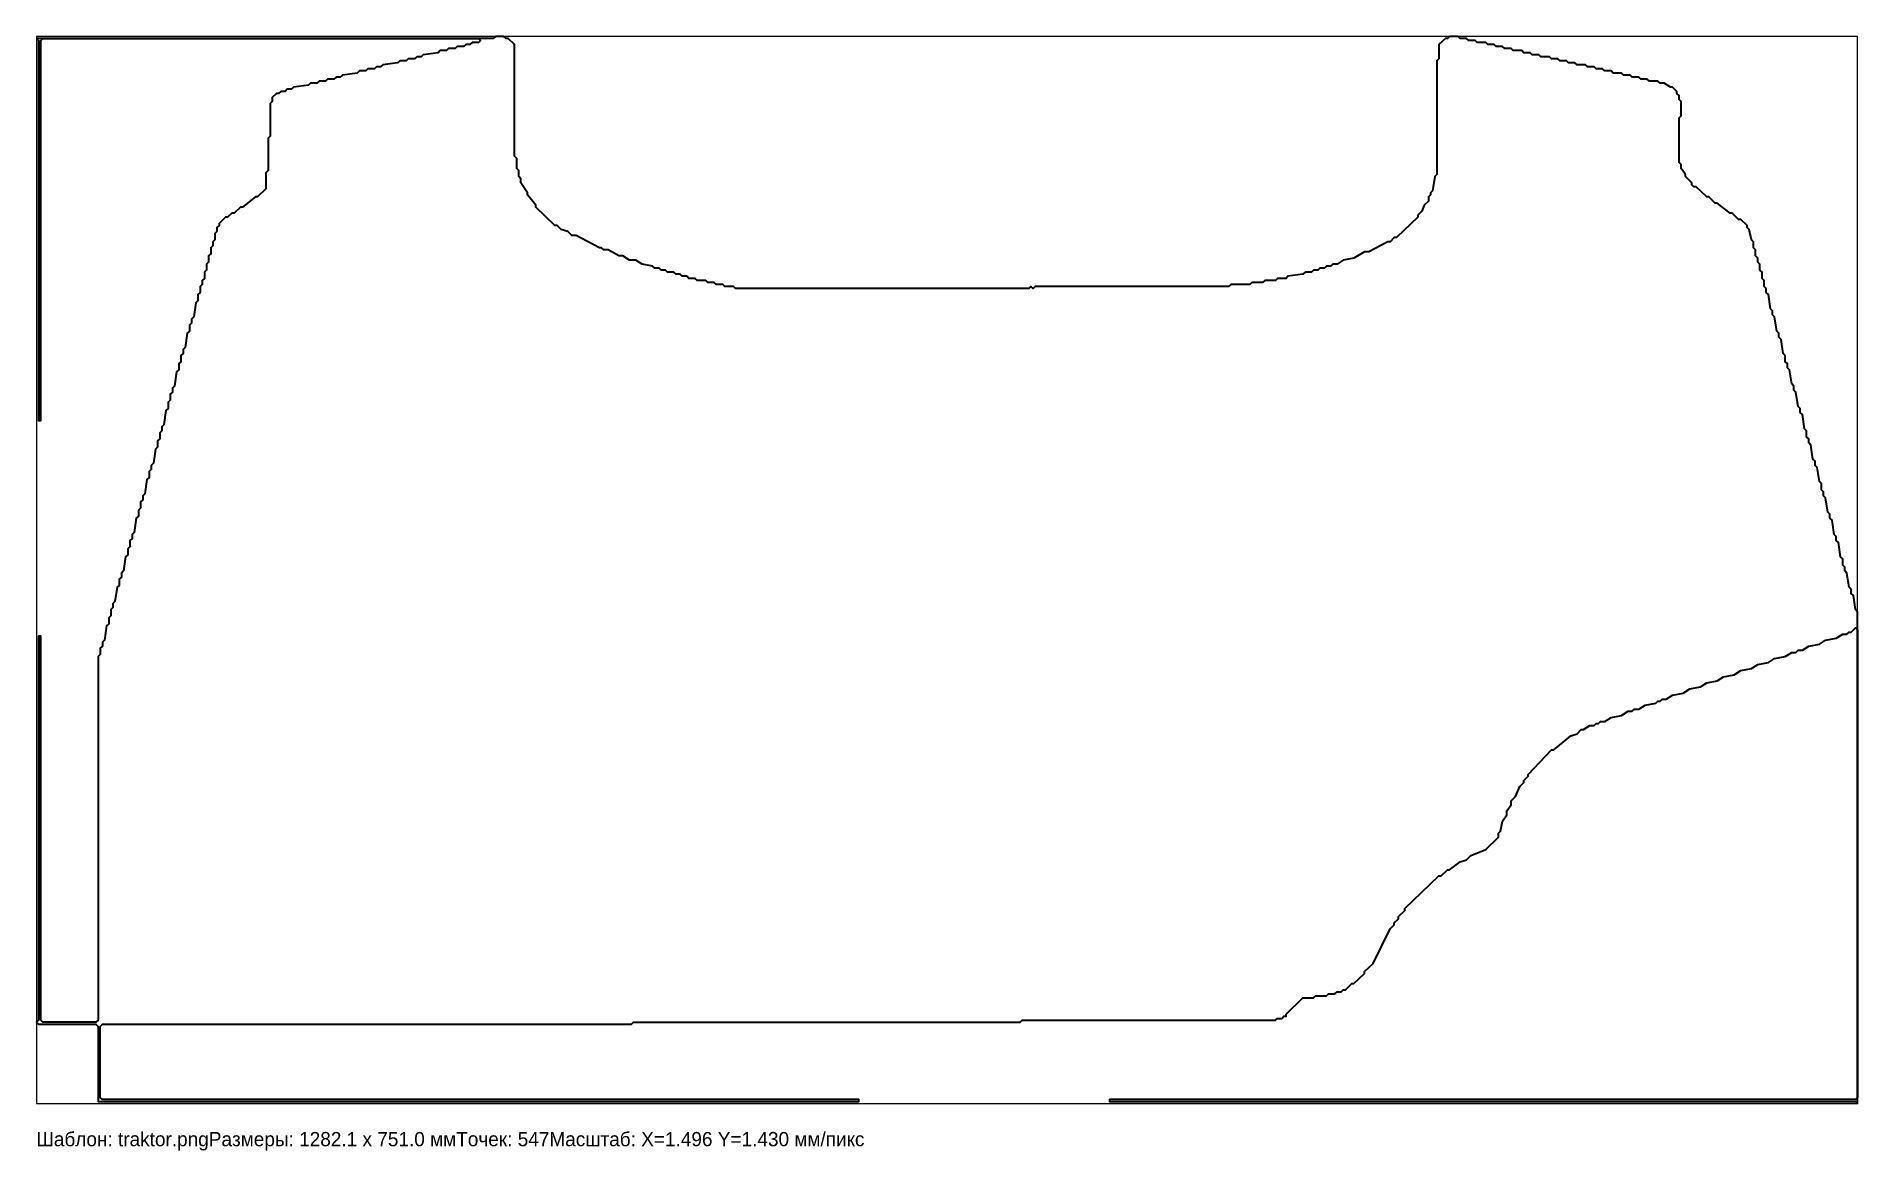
# Model space of a CAD drawing. Header units: metres. Extents: x 43 to 1325, y -67 to 717.
import ezdxf

# ---------------------------------------------------------------- set-up
doc = ezdxf.new("R2010")
doc.units = ezdxf.units.M

msp = doc.modelspace()

# ---------------------------------------------------------------- linework, layer by layer
at = {"layer": 'BOUNDING_BOX', "color": 4, "lineweight": 25}
msp.add_lwpolyline([(43.4, -34.3), (1325.5, -34.3), (1325.5, 716.7), (43.4, 716.7), (43.4, -34.3)], dxfattribs=at)
at = {"layer": 'CONTOUR', "color": 1, "lineweight": 35}
msp.add_lwpolyline([(43.4, 715.2), (44.9, 713.8), (44.9, 446.3), (46.4, 446.3), (46.4, 713.8), (47.9, 715.2), (354.6, 715.2), (356.1, 713.8), (354.6, 712.4), (350.1, 712.4), (348.6, 710.9), (345.6, 710.9), (344.1, 709.5), (339.6, 709.5), (338.1, 708.1), (333.6, 708.1), (332.1, 706.7), (327.6, 706.7), (326.1, 705.2), (315.7, 703.8), (314.2, 702.4), (311.2, 702.4), (309.7, 700.9), (305.2, 700.9), (303.7, 699.5), (299.2, 699.5), (297.7, 698.1), (287.2, 696.6), (285.7, 695.2), (282.8, 695.2), (281.3, 693.8), (276.8, 693.8), (275.3, 692.4), (270.8, 692.4), (269.3, 690.9), (258.8, 689.5), (257.3, 688.1), (254.3, 688.1), (252.8, 686.6), (248.3, 686.6), (246.8, 685.2), (242.4, 685.2), (240.9, 683.8), (236.4, 683.8), (234.9, 682.3), (224.4, 680.9), (222.9, 679.5), (219.9, 679.5), (218.4, 678), (215.4, 678), (213.9, 676.6), (212.4, 676.6), (209.4, 673.8), (209.4, 670.9), (207.9, 669.5), (207.9, 646.6), (206.5, 645.1), (206.5, 622.3), (205, 620.8), (205, 609.4), (199, 603.7), (197.5, 603.7), (188.5, 596.5), (187, 596.5), (182.5, 592.2), (181, 592.2), (178, 589.4), (176.5, 589.4), (172, 585.1), (172, 583.6), (170.5, 582.2), (170.5, 579.3), (169.1, 577.9), (169.1, 573.6), (167.6, 572.2), (167.6, 569.3), (166.1, 567.9), (166.1, 563.6), (164.6, 562.2), (164.6, 557.9), (163.1, 556.5), (163.1, 552.2), (161.6, 550.7), (161.6, 546.4), (160.1, 545), (160.1, 542.2), (158.6, 540.7), (158.6, 536.4), (157.1, 535), (157.1, 530.7), (155.6, 529.3), (154.1, 519.3), (152.6, 517.8), (152.6, 515), (151.1, 513.5), (151.1, 509.2), (149.6, 507.8), (148.1, 497.8), (146.6, 496.4), (146.6, 493.5), (145.1, 492.1), (145.1, 487.8), (143.6, 486.4), (143.6, 482.1), (142.1, 480.6), (140.6, 470.6), (139.1, 469.2), (139.1, 466.3), (137.6, 464.9), (137.6, 460.6), (136.1, 459.2), (136.1, 454.9), (134.6, 453.5), (133.1, 443.4), (131.7, 442), (131.7, 439.2), (130.2, 437.7), (130.2, 433.4), (128.7, 432), (128.7, 427.7), (127.2, 426.3), (125.7, 416.3), (124.2, 414.8), (124.2, 412), (122.7, 410.5), (122.7, 406.3), (121.2, 404.8), (119.7, 394.8), (118.2, 393.4), (118.2, 390.5), (116.7, 389.1), (116.7, 384.8), (115.2, 383.4), (115.2, 379.1), (113.7, 377.6), (112.2, 367.6), (110.7, 366.2), (110.7, 363.3), (109.2, 361.9), (109.2, 357.6), (107.7, 356.2), (107.7, 351.9), (106.2, 350.5), (104.7, 340.5), (103.2, 339), (103.2, 336.2), (101.7, 334.7), (101.7, 330.4), (100.2, 329), (98.7, 319), (97.2, 317.6), (97.2, 314.7), (95.7, 313.3), (95.7, 309), (94.3, 307.6), (94.3, 303.3), (92.8, 301.8), (91.3, 291.8), (89.8, 290.4), (89.8, 287.5), (88.3, 286.1), (88.3, 281.8), (86.8, 280.4), (86.8, 24.3), (85.3, 22.9), (47.9, 22.9), (46.4, 24.3), (46.4, 294.7), (44.9, 294.7), (44.9, 24.3), (43.4, 22.9), (44.9, 21.5), (85.3, 21.5), (86.8, 20), (86.8, -32.9), (622.3, -32.9), (622.3, -31.5), (89.8, -31.5), (88.3, -30), (88.3, 20), (89.8, 21.5), (462.3, 21.5), (463.8, 22.9), (736, 22.9), (737.5, 24.3), (915.6, 24.3), (917.1, 25.7), (920.1, 25.7), (921.6, 27.2), (923.1, 27.2), (923.1, 28.6), (935, 40.1), (942.5, 40.1), (944, 41.5), (951.5, 41.5), (953, 42.9), (957.5, 42.9), (959, 44.3), (961.9, 44.3), (963.4, 45.8), (964.9, 45.8), (969.4, 50.1), (970.9, 50.1), (978.4, 57.2), (978.4, 58.6), (984.4, 64.4), (996.4, 88.7), (999.3, 91.6), (999.3, 93), (1002.3, 95.8), (1002.3, 97.3), (1006.8, 101.6), (1006.8, 103), (1030.8, 125.9), (1032.3, 125.9), (1036.8, 130.2), (1038.2, 130.2), (1045.7, 135.9), (1050.2, 137.3), (1053.2, 140.2), (1063.7, 144.5), (1072.7, 153.1), (1072.7, 155.9), (1074.2, 157.4), (1075.6, 164.5), (1078.6, 168.8), (1078.6, 171.7), (1081.6, 175.9), (1081.6, 178.8), (1084.6, 181.7), (1087.6, 188.8), (1090.6, 191.7), (1090.6, 193.1), (1093.6, 196), (1093.6, 197.4), (1110.1, 214.6), (1111.6, 214.6), (1123.5, 224.6), (1128, 226), (1131, 228.9), (1132.5, 228.9), (1137, 231.7), (1140, 231.7), (1141.5, 233.2), (1143, 233.2), (1144.5, 234.6), (1147.5, 234.6), (1151.9, 237.5), (1159.4, 238.9), (1163.9, 241.8), (1166.9, 241.8), (1168.4, 243.2), (1171.4, 243.2), (1175.9, 246), (1183.4, 247.5), (1184.9, 248.9), (1186.4, 248.9), (1187.8, 250.3), (1190.8, 250.3), (1195.3, 253.2), (1202.8, 254.6), (1207.3, 257.5), (1214.8, 258.9), (1219.3, 261.8), (1226.7, 263.2), (1231.2, 266.1), (1238.7, 267.5), (1243.2, 270.4), (1250.7, 271.8), (1255.2, 274.7), (1262.7, 276.1), (1267.1, 278.9), (1274.6, 280.4), (1279.1, 283.2), (1282.1, 283.2), (1283.6, 284.7), (1286.6, 284.7), (1291.1, 287.5), (1298.6, 289), (1303, 291.8), (1310.5, 293.2), (1315, 296.1), (1318, 296.1), (1319.5, 297.5), (1321, 297.5), (1324, 300.4), (1325.5, 299), (1325.5, -30), (1324, -31.5), (798.9, -31.5), (798.9, -32.9), (1324, -32.9), (1325.5, -34.3), (1325.5, 311.8), (1324, 313.3), (1322.5, 323.3), (1321, 324.7), (1321, 327.6), (1319.5, 329), (1318, 339), (1316.5, 340.5), (1316.5, 343.3), (1315, 344.7), (1315, 349), (1313.5, 350.5), (1312, 360.5), (1310.5, 361.9), (1310.5, 364.8), (1309, 366.2), (1307.5, 376.2), (1306, 377.6), (1306, 380.5), (1304.5, 381.9), (1303, 392), (1301.5, 393.4), (1301.5, 396.2), (1300.1, 397.7), (1300.1, 402), (1298.6, 403.4), (1297.1, 413.4), (1295.6, 414.8), (1295.6, 417.7), (1294.1, 419.1), (1292.6, 429.1), (1291.1, 430.6), (1291.1, 433.4), (1289.6, 434.9), (1289.6, 439.2), (1288.1, 440.6), (1286.6, 450.6), (1285.1, 452), (1285.1, 454.9), (1283.6, 456.3), (1282.1, 466.3), (1280.6, 467.8), (1280.6, 470.6), (1279.1, 472.1), (1277.6, 482.1), (1276.1, 483.5), (1276.1, 486.4), (1274.6, 487.8), (1274.6, 492.1), (1273.1, 493.5), (1271.6, 503.5), (1270.1, 505), (1270.1, 507.8), (1268.6, 509.2), (1267.1, 519.3), (1265.6, 520.7), (1265.6, 523.6), (1264.1, 525), (1262.7, 535), (1261.2, 536.4), (1261.2, 539.3), (1259.7, 540.7), (1259.7, 545), (1258.2, 546.4), (1258.2, 550.7), (1256.7, 552.2), (1256.7, 556.5), (1255.2, 557.9), (1255.2, 560.7), (1253.7, 562.2), (1253.7, 566.5), (1252.2, 567.9), (1252.2, 572.2), (1250.7, 573.6), (1249.2, 580.8), (1247.7, 582.2), (1247.7, 583.6), (1243.2, 587.9), (1241.7, 587.9), (1237.2, 592.2), (1235.7, 592.2), (1226.7, 599.4), (1225.3, 599.4), (1220.8, 603.7), (1219.3, 603.7), (1211.8, 610.8), (1210.3, 610.8), (1208.8, 612.2), (1208.8, 613.7), (1204.3, 618), (1204.3, 619.4), (1201.3, 623.7), (1201.3, 626.5), (1199.8, 628), (1199.8, 659.4), (1201.3, 660.9), (1201.3, 670.9), (1199.8, 672.3), (1199.8, 675.2), (1198.3, 676.6), (1198.3, 678), (1195.3, 680.9), (1193.8, 680.9), (1189.3, 683.8), (1186.4, 683.8), (1184.9, 685.2), (1178.9, 685.2), (1177.4, 686.6), (1172.9, 686.6), (1171.4, 688.1), (1166.9, 688.1), (1165.4, 689.5), (1160.9, 689.5), (1159.4, 690.9), (1153.4, 690.9), (1151.9, 692.4), (1147.5, 692.4), (1146, 693.8), (1141.5, 693.8), (1140, 695.2), (1135.5, 695.2), (1134, 696.6), (1128, 696.6), (1126.5, 698.1), (1122, 698.1), (1120.5, 699.5), (1116, 699.5), (1114.5, 700.9), (1110.1, 700.9), (1108.6, 702.4), (1102.6, 702.4), (1101.1, 703.8), (1096.6, 703.8), (1095.1, 705.2), (1090.6, 705.2), (1089.1, 706.7), (1083.1, 706.7), (1081.6, 708.1), (1077.1, 708.1), (1075.6, 709.5), (1071.2, 709.5), (1069.7, 710.9), (1065.2, 710.9), (1063.7, 712.4), (1057.7, 712.4), (1056.2, 713.8), (1051.7, 713.8), (1050.2, 715.2), (1045.7, 715.2), (1044.2, 716.7), (1038.2, 716.7), (1036.8, 715.2), (1035.3, 715.2), (1030.8, 710.9), (1030.8, 700.9), (1029.3, 699.5), (1029.3, 619.4), (1027.8, 618), (1026.3, 608), (1024.8, 606.5), (1024.8, 605.1), (1023.3, 603.7), (1023.3, 600.8), (1020.3, 597.9), (1018.8, 593.6), (1015.8, 590.8), (1015.8, 589.4), (1000.8, 575.1), (999.3, 575.1), (996.4, 572.2), (994.9, 572.2), (981.4, 565), (978.4, 565), (970.9, 560.7), (963.4, 559.3), (959, 556.5), (956, 556.5), (954.5, 555), (951.5, 555), (950, 553.6), (947, 553.6), (945.5, 552.2), (942.5, 552.2), (941, 550.7), (936.5, 550.7), (935, 549.3), (924.5, 547.9), (923.1, 546.4), (917.1, 546.4), (915.6, 545), (908.1, 545), (906.6, 543.6), (899.1, 543.6), (897.6, 542.2), (884.2, 542.2), (882.7, 540.7), (746.5, 540.7), (745, 539.3), (743.5, 540.7), (742, 539.3), (535.6, 539.3), (534.1, 540.7), (528.1, 540.7), (526.6, 542.2), (522.1, 542.2), (520.6, 543.6), (516.1, 543.6), (514.6, 545), (508.7, 545), (507.2, 546.4), (502.7, 546.4), (501.2, 547.9), (498.2, 547.9), (496.7, 549.3), (493.7, 549.3), (492.2, 550.7), (487.7, 550.7), (486.2, 552.2), (483.2, 552.2), (481.7, 553.6), (478.7, 553.6), (477.2, 555), (469.8, 556.5), (465.3, 559.3), (460.8, 559.3), (456.3, 562.2), (453.3, 562.2), (445.8, 566.5), (442.8, 566.5), (441.3, 567.9), (439.8, 567.9), (423.4, 576.5), (420.4, 576.5), (417.4, 579.3), (412.9, 580.8), (409.9, 583.6), (408.4, 583.6), (395, 596.5), (395, 597.9), (389, 605.1), (389, 606.5), (384.5, 613.7), (384.5, 616.5), (383, 618), (383, 622.3), (381.5, 623.7), (381.5, 630.8), (380, 632.3), (380, 710.9), (375.5, 715.2), (374, 715.2), (372.5, 716.7), (366.5, 716.7), (365, 715.2), (43.4, 715.2)], dxfattribs=at)

# ---------------------------------------------------------------- texts
at = {"layer": 'TEXT', "color": 7}
msp.add_text('Шаблон: traktor.pngРазмеры: 1282.1 x 751.0 ммТочек: 547Масштаб: X=1.496 Y=1.430 мм/пикс', height=10, dxfattribs=at).set_placement((43.4, -64.3))

doc.saveas('drawing.dxf')
